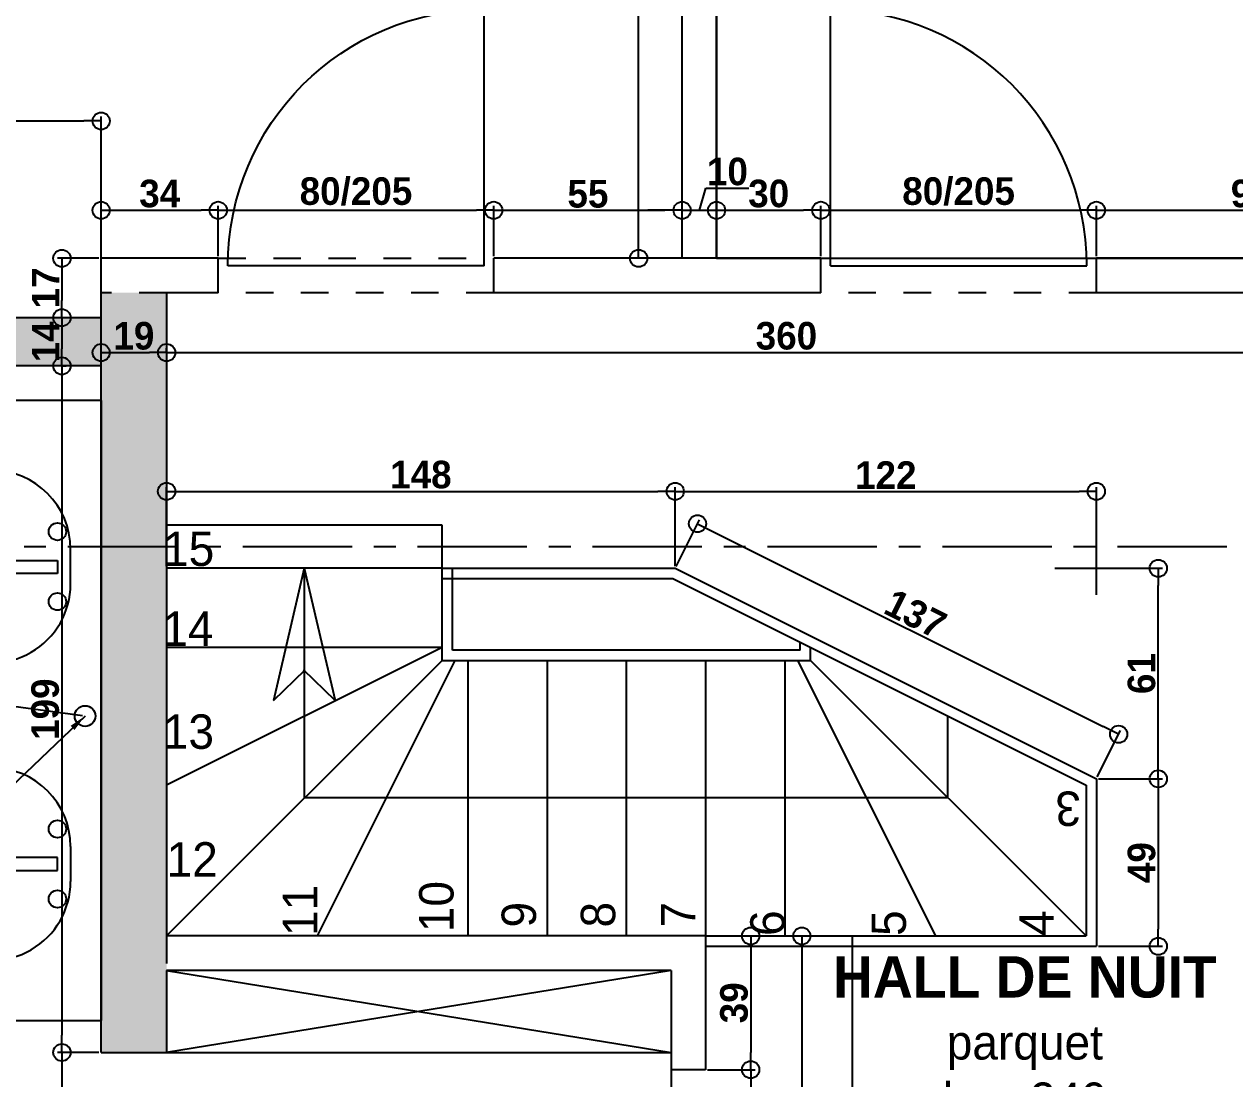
# Model space of a CAD drawing. Header units: millimetres. Extents: x -44462 to 306987, y -116160 to 12874.
# Drawn here: x -8121.4 to -7769.9, y -56274.6 to -55968.4 of the extents above; entities that cross this region are included whole.
import ezdxf

# ---------------------------------------------------------------- set-up
doc = ezdxf.new("R2010")
doc.units = ezdxf.units.MM
doc.header["$PDMODE"] = 35
doc.header["$PDSIZE"] = 10
doc.linetypes.add('AXES', pattern=[50.8, 31.75, -6.35, 6.35, -6.35])
doc.linetypes.add('TRAIT_4', pattern=[20, 10, -10])
for name, color, linetype in [('BLANC', 7, 'Continuous'), ('COTES', 1, 'Continuous'), ('COULEUR 8', 8, 'Continuous'), ('EGOUTTAGE', 6, 'Continuous'), ('EQUIP', 5, 'Continuous'), ('JAUNE', 2, 'Continuous'), ('MAGENTA', 6, 'Continuous'), ('ROUGE', 1, 'Continuous'), ('TEXTE', 1, 'Continuous')]:
    doc.layers.add(name, color=color, linetype=linetype)
doc.layers.add('SURFACE', color=5, linetype='Continuous', plot=False)
doc.styles.add('CENTURY GOTHIC', font='GOTHIC.TTF')
doc.styles.add('Century Gothic Gras', font='GOTHICB.TTF')
doc.dimstyles.new('1-50', dxfattribs={"dimtxt": 8, "dimasz": 5, "dimexe": 1.25, "dimexo": 0.625, "dimtad": 1, "dimdec": 0, "dimtxsty": 'Century Gothic Gras', "dimblk": 'ORIGIN', "dimcen": 5, "dimclrd": 8, "dimclre": 5, "dimclrt": 6, "dimadec": 0, "dimazin": 0, "dimtfac": 1, "dimtdec": 0, "dimtmove": 0, "dimatfit": 3, "dimfxl": 0, "dimarcsym": 0})

# ---------------------------------------------------------------- blocks, each defined once
blk = doc.blocks.new('_Origin')
at = {"color": 0, "linetype": 'Continuous', "lineweight": -2}
blk.add_line((0, 0), (-1, 0), dxfattribs=at)
blk.add_circle((0, 0), 0.5, dxfattribs=at)
blk = doc.blocks.new('*D293')
at = {"layer": 'COTES', "color": 5, "lineweight": -2}
for p, q in [((-8110.49, -56053.65), (-8111.74, -56053.65)), ((-8110.49, -56067.65), (-8109.24, -56067.65))]:
    blk.add_line(p, q, dxfattribs=at)
at = {"layer": 'COTES', "color": 8, "lineweight": -2}
blk.add_line((-8110.49, -56058.65), (-8110.49, -56062.65), dxfattribs=at)
at = {"layer": 'Defpoints', "color": 0}
for p in [(-8110.49, -56053.65), (-8110.49, -56067.65), (-8110.49, -56067.65)]:
    blk.add_point(p, dxfattribs=at)
at = {"layer": 'COTES', "color": 8, "lineweight": -2, "xscale": 5, "yscale": 5, "zscale": 5}
for p, rotation in [((-8110.49, -56053.65), 90), ((-8110.49, -56067.65), 270)]:
    blk.add_blockref('_Origin', p, dxfattribs=dict(at, rotation=rotation))
at = {"layer": 'COTES', "color": 6, "insert": (-8115.22, -56060.65), "char_height": 8, "attachment_point": 5, "rotation": 90, "style": 'Century Gothic Gras'}
blk.add_mtext('14', dxfattribs=at)
blk = doc.blocks.new('A$C1BC9630A')
at = {"color": 2}
blk.add_line((-3.5, 3.5), (-3.5, 96.5), dxfattribs=at)
at = {"color": 1}
blk.add_line((-3.5, 3.5), (-96.5, 3.5), dxfattribs=at)
at = {"color": 2}
blk.add_arc((-3.5, 3.5), 93, 90, 180, dxfattribs=at)
blk = doc.blocks.new('A$C0AA742EE')
at = {"layer": 'COULEUR 8'}
for p, q in [((0, 0), (-29.7, -128)), ((0, 0), (29.7, -128)), ((-29.7, -128), (0.8, -98.3)), ((29.7, -128), (-0.8, -98.3))]:
    blk.add_line(p, q, dxfattribs=at)
blk = doc.blocks.new('Lav2_1')
at = {"layer": 'EQUIP'}
for p, q in [((0, 0), (180, 0)), ((0, 0), (0, -60)), ((180, -60), (180, 0)), ((53.46, -8.89), (43.3, -8.89)), ((129.54, -8.89), (139.7, -8.89)), ((46.475, -12.7), (50.285, -12.7)), ((46.475, -33.02), (46.475, -12.7)), ((50.285, -12.7), (50.285, -33.02)), ((132.715, -12.7), (132.715, -33.02)), ((136.525, -12.7), (132.715, -12.7)), ((136.525, -33.02), (136.525, -12.7)), ((46.157, -25.4), (43.3, -25.4)), ((53.46, -25.4), (50.285, -25.4)), ((129.835, -25.4), (132.715, -25.4)), ((136.843, -25.4), (139.7, -25.4)), ((48.38, -33.02), (46.475, -33.02)), ((48.38, -33.02), (50.285, -33.02)), ((134.62, -33.02), (132.715, -33.02)), ((136.525, -33.02), (133.645, -33.02)), ((53.46, -50.8), (43.3, -50.8)), ((126.66, -50.8), (139.7, -50.8)), ((53.46, -54.61), (43.3, -54.61)), ((126.66, -54.61), (139.7, -54.61)), ((0, -60), (180, -60))]:
    blk.add_line(p, q, dxfattribs=at)
for centre in [(38.1, -12.7), (58.42, -12.7), (124.46, -12.7), (144.78, -12.7)]:
    blk.add_circle(centre, 2.54, dxfattribs=at)
for centre, radius, start, end in [((43.18, -31.75), 22.86, 90, 270), ((53.34, -31.75), 22.86, 270, 90), ((129.54, -31.75), 22.86, 90, 270), ((139.7, -31.75), 22.86, 270, 90), ((43.18, -38.1), 12.7, 90, 270), ((53.34, -38.1), 12.7, 270, 90), ((129.54, -38.1), 12.7, 90, 270), ((139.7, -38.1), 12.7, 270, 90), ((48.26, -30.48), 2.48, 140.19447, 219.80554), ((48.26, -30.48), 2.48, 320.19446, 39.80554), ((134.62, -30.48), 2.48, 140.19447, 219.80554), ((134.62, -30.48), 2.48, 320.19446, 39.80554)]:
    blk.add_arc(centre, radius, start, end, dxfattribs=at)
blk = doc.blocks.new('*D245')
at = {"layer": 'COTES', "color": 5, "lineweight": -2}
for p, q in [((-8300.09, -56026.53), (-8300.09, -55995.28)), ((-8099.09, -56026.53), (-8099.09, -55995.28))]:
    blk.add_line(p, q, dxfattribs=at)
at = {"layer": 'COTES', "color": 8, "lineweight": -2}
blk.add_line((-8295.09, -55996.53), (-8104.09, -55996.53), dxfattribs=at)
at = {"layer": 'Defpoints', "color": 0}
for p in [(-8099.09, -55996.53), (-8300.09, -56061.37), (-8099.09, -56072.65)]:
    blk.add_point(p, dxfattribs=at)
at = {"layer": 'COTES', "color": 8, "lineweight": -2, "xscale": 5, "yscale": 5, "zscale": 5, "rotation": 180}
blk.add_blockref('_Origin', (-8300.09, -55996.53), dxfattribs=at)
at = {"layer": 'COTES', "color": 8, "lineweight": -2, "xscale": 5, "yscale": 5, "zscale": 5}
blk.add_blockref('_Origin', (-8099.09, -55996.53), dxfattribs=at)
at = {"layer": 'COTES', "color": 6, "insert": (-8199.59, -55991.71), "char_height": 8, "attachment_point": 5, "style": 'Century Gothic Gras'}
blk.add_mtext('201', dxfattribs=at)
blk = doc.blocks.new('*D246')
at = {"layer": 'COTES', "color": 5, "lineweight": -2}
for p, q in [((-8099.09, -56063.78), (-8099.09, -56062.53)), ((-8080.09, -56062), (-8080.09, -56065.03))]:
    blk.add_line(p, q, dxfattribs=at)
at = {"layer": 'COTES', "color": 8, "lineweight": -2}
blk.add_line((-8094.09, -56063.78), (-8085.09, -56063.78), dxfattribs=at)
at = {"layer": 'Defpoints', "color": 0}
for p in [(-8080.09, -56061.37), (-8099.09, -56063.78), (-8080.09, -56063.78)]:
    blk.add_point(p, dxfattribs=at)
at = {"layer": 'COTES', "color": 8, "lineweight": -2, "xscale": 5, "yscale": 5, "zscale": 5, "rotation": 180}
blk.add_blockref('_Origin', (-8099.09, -56063.78), dxfattribs=at)
at = {"layer": 'COTES', "color": 8, "lineweight": -2, "xscale": 5, "yscale": 5, "zscale": 5}
blk.add_blockref('_Origin', (-8080.09, -56063.78), dxfattribs=at)
at = {"layer": 'COTES', "color": 6, "insert": (-8089.59, -56058.95), "char_height": 8, "attachment_point": 5, "style": 'Century Gothic Gras'}
blk.add_mtext('19', dxfattribs=at)
blk = doc.blocks.new('*D247')
at = {"layer": 'COTES', "color": 5, "lineweight": -2}
for p, q in [((-8080.09, -56063.78), (-8080.09, -56062.53)), ((-7720.11, -56063.78), (-7720.11, -56062.53))]:
    blk.add_line(p, q, dxfattribs=at)
at = {"layer": 'COTES', "color": 8, "lineweight": -2}
blk.add_line((-8075.09, -56063.78), (-7725.11, -56063.78), dxfattribs=at)
at = {"layer": 'Defpoints', "color": 0}
for p in [(-8080.09, -56063.78), (-7720.11, -56063.78), (-7720.11, -56063.78)]:
    blk.add_point(p, dxfattribs=at)
at = {"layer": 'COTES', "color": 8, "lineweight": -2, "xscale": 5, "yscale": 5, "zscale": 5, "rotation": 180}
blk.add_blockref('_Origin', (-8080.09, -56063.78), dxfattribs=at)
at = {"layer": 'COTES', "color": 8, "lineweight": -2, "xscale": 5, "yscale": 5, "zscale": 5}
blk.add_blockref('_Origin', (-7720.11, -56063.78), dxfattribs=at)
at = {"layer": 'COTES', "color": 6, "insert": (-7900.1, -56058.95), "char_height": 8, "attachment_point": 5, "style": 'Century Gothic Gras'}
blk.add_mtext('360', dxfattribs=at)
blk = doc.blocks.new('*D352')
at = {"layer": 'COTES', "color": 5, "lineweight": -2}
for p, q in [((-8099.72, -56036.4), (-8111.74, -56036.4)), ((-8099.72, -56053.65), (-8111.74, -56053.65))]:
    blk.add_line(p, q, dxfattribs=at)
at = {"layer": 'COTES', "color": 8, "lineweight": -2}
blk.add_line((-8110.49, -56041.4), (-8110.49, -56048.65), dxfattribs=at)
at = {"layer": 'Defpoints', "color": 0}
for p in [(-8099.09, -56036.4), (-8110.49, -56053.65), (-8099.09, -56053.65)]:
    blk.add_point(p, dxfattribs=at)
at = {"layer": 'COTES', "color": 8, "lineweight": -2, "xscale": 5, "yscale": 5, "zscale": 5}
for p, rotation in [((-8110.49, -56036.4), 90), ((-8110.49, -56053.65), 270)]:
    blk.add_blockref('_Origin', p, dxfattribs=dict(at, rotation=rotation))
at = {"layer": 'COTES', "color": 6, "insert": (-8115.22, -56045.02), "char_height": 8, "attachment_point": 5, "rotation": 90, "style": 'Century Gothic Gras'}
blk.add_mtext('17', dxfattribs=at)
blk = doc.blocks.new('*D353')
at = {"layer": 'COTES', "color": 5, "lineweight": -2}
for p, q in [((-8110.49, -56067.65), (-8109.24, -56067.65)), ((-8099.72, -56266.97), (-8111.74, -56266.97))]:
    blk.add_line(p, q, dxfattribs=at)
at = {"layer": 'COTES', "color": 8, "lineweight": -2}
blk.add_line((-8110.49, -56072.65), (-8110.49, -56261.97), dxfattribs=at)
at = {"layer": 'Defpoints', "color": 0}
for p in [(-8110.49, -56067.65), (-8110.49, -56266.97), (-8099.09, -56266.97)]:
    blk.add_point(p, dxfattribs=at)
at = {"layer": 'COTES', "color": 8, "lineweight": -2, "xscale": 5, "yscale": 5, "zscale": 5}
for p, rotation in [((-8110.49, -56067.65), 90), ((-8110.49, -56266.97), 270)]:
    blk.add_blockref('_Origin', p, dxfattribs=dict(at, rotation=rotation))
at = {"layer": 'COTES', "color": 6, "insert": (-8115.32, -56167.31), "char_height": 8, "attachment_point": 5, "rotation": 90, "style": 'Century Gothic Gras'}
blk.add_mtext('199', dxfattribs=at)
blk = doc.blocks.new('*D354')
at = {"layer": 'COTES', "color": 5, "lineweight": -2}
for p, q in [((-8099.72, -56266.97), (-8111.74, -56266.97)), ((-8090.72, -56355.19), (-8111.74, -56355.19))]:
    blk.add_line(p, q, dxfattribs=at)
at = {"layer": 'COTES', "color": 8, "lineweight": -2}
blk.add_line((-8110.49, -56271.97), (-8110.49, -56350.19), dxfattribs=at)
at = {"layer": 'Defpoints', "color": 0}
for p in [(-8099.09, -56266.97), (-8110.49, -56355.19), (-8090.09, -56355.19)]:
    blk.add_point(p, dxfattribs=at)
at = {"layer": 'COTES', "color": 8, "lineweight": -2, "xscale": 5, "yscale": 5, "zscale": 5}
for p, rotation in [((-8110.49, -56266.97), 90), ((-8110.49, -56355.19), 270)]:
    blk.add_blockref('_Origin', p, dxfattribs=dict(at, rotation=rotation))
at = {"layer": 'COTES', "color": 6, "insert": (-8115.32, -56311.08), "char_height": 8, "attachment_point": 5, "rotation": 90, "style": 'Century Gothic Gras'}
blk.add_mtext('88', dxfattribs=at)
blk = doc.blocks.new('*D359')
at = {"layer": 'COTES', "color": 5, "lineweight": -2}
for p, q in [((-7922.97, -56233.15), (-7909.21, -56233.15)), ((-7922.97, -56271.97), (-7909.21, -56271.97))]:
    blk.add_line(p, q, dxfattribs=at)
at = {"layer": 'COTES', "color": 8, "lineweight": -2}
blk.add_line((-7910.46, -56238.15), (-7910.46, -56266.97), dxfattribs=at)
at = {"layer": 'Defpoints', "color": 0}
for p in [(-7923.59, -56233.15), (-7923.59, -56271.97), (-7910.46, -56271.97)]:
    blk.add_point(p, dxfattribs=at)
at = {"layer": 'COTES', "color": 8, "lineweight": -2, "xscale": 5, "yscale": 5, "zscale": 5}
for p, rotation in [((-7910.46, -56233.15), 90), ((-7910.46, -56271.97), 270)]:
    blk.add_blockref('_Origin', p, dxfattribs=dict(at, rotation=rotation))
at = {"layer": 'COTES', "color": 6, "insert": (-7915.28, -56252.56), "char_height": 8, "attachment_point": 5, "rotation": 90, "style": 'Century Gothic Gras'}
blk.add_mtext('39', dxfattribs=at)
blk = doc.blocks.new('*D360')
at = {"layer": 'COTES', "color": 5, "lineweight": -2}
for p, q in [((-7922.97, -56271.97), (-7909.21, -56271.97)), ((-7922.97, -56351.97), (-7909.21, -56351.97))]:
    blk.add_line(p, q, dxfattribs=at)
at = {"layer": 'COTES', "color": 8, "lineweight": -2}
blk.add_line((-7910.46, -56276.97), (-7910.46, -56346.97), dxfattribs=at)
at = {"layer": 'Defpoints', "color": 0}
for p in [(-7923.59, -56271.97), (-7923.59, -56351.97), (-7910.46, -56351.97)]:
    blk.add_point(p, dxfattribs=at)
at = {"layer": 'COTES', "color": 8, "lineweight": -2, "xscale": 5, "yscale": 5, "zscale": 5}
for p, rotation in [((-7910.46, -56271.97), 90), ((-7910.46, -56351.97), 270)]:
    blk.add_blockref('_Origin', p, dxfattribs=dict(at, rotation=rotation))
at = {"layer": 'COTES', "color": 6, "insert": (-7915.28, -56311.97), "char_height": 8, "attachment_point": 5, "rotation": 90, "style": 'Century Gothic Gras'}
blk.add_mtext('80', dxfattribs=at)
blk = doc.blocks.new('*D310')
at = {"layer": 'COULEUR 8', "color": 5, "lineweight": -2}
for p, q in [((-7931, -55795.19), (-7944.26, -55795.19)), ((-7931, -56036.4), (-7944.26, -56036.4))]:
    blk.add_line(p, q, dxfattribs=at)
at = {"layer": 'COULEUR 8', "color": 8, "lineweight": -2}
blk.add_line((-7943.01, -56031.4), (-7943.01, -55800.19), dxfattribs=at)
at = {"layer": 'Defpoints', "color": 0}
for p in [(-7943.01, -55795.19), (-7930.38, -55795.19), (-7930.38, -56036.4)]:
    blk.add_point(p, dxfattribs=at)
at = {"layer": 'COULEUR 8', "color": 8, "lineweight": -2, "xscale": 5, "yscale": 5, "zscale": 5}
for p, rotation in [((-7943.01, -55795.19), 90), ((-7943.01, -56036.4), 270)]:
    blk.add_blockref('_Origin', p, dxfattribs=dict(at, rotation=rotation))
at = {"layer": 'COULEUR 8', "color": 6, "insert": (-7947.74, -55915.8), "char_height": 8, "attachment_point": 5, "rotation": 90, "style": 'Century Gothic Gras'}
blk.add_mtext('241', dxfattribs=at)
blk = doc.blocks.new('*D311')
at = {"layer": 'COULEUR 8', "color": 5, "lineweight": -2}
for p, q in [((-8099.09, -56052.46), (-8099.09, -56021.21)), ((-8065.09, -56035.77), (-8065.09, -56021.21))]:
    blk.add_line(p, q, dxfattribs=at)
at = {"layer": 'COULEUR 8', "color": 8, "lineweight": -2}
blk.add_line((-8094.09, -56022.46), (-8070.09, -56022.46), dxfattribs=at)
at = {"layer": 'Defpoints', "color": 0}
for p in [(-8065.09, -56022.46), (-8065.09, -56036.4), (-8099.09, -56072.65)]:
    blk.add_point(p, dxfattribs=at)
at = {"layer": 'COULEUR 8', "color": 8, "lineweight": -2, "xscale": 5, "yscale": 5, "zscale": 5, "rotation": 180}
blk.add_blockref('_Origin', (-8099.09, -56022.46), dxfattribs=at)
at = {"layer": 'COULEUR 8', "color": 8, "lineweight": -2, "xscale": 5, "yscale": 5, "zscale": 5}
blk.add_blockref('_Origin', (-8065.09, -56022.46), dxfattribs=at)
at = {"layer": 'COULEUR 8', "color": 6, "insert": (-8082.09, -56017.64), "char_height": 8, "attachment_point": 5, "style": 'Century Gothic Gras'}
blk.add_mtext('34', dxfattribs=at)
blk = doc.blocks.new('*D312')
at = {"layer": 'COULEUR 8', "color": 5, "lineweight": -2}
for p, q in [((-8065.09, -56035.77), (-8065.09, -56021.21)), ((-7985.09, -56035.77), (-7985.09, -56021.21))]:
    blk.add_line(p, q, dxfattribs=at)
at = {"layer": 'COULEUR 8', "color": 8, "lineweight": -2}
blk.add_line((-8060.09, -56022.46), (-7990.09, -56022.46), dxfattribs=at)
at = {"layer": 'Defpoints', "color": 0}
for p in [(-7985.09, -56022.46), (-8065.09, -56036.4), (-7985.09, -56036.4)]:
    blk.add_point(p, dxfattribs=at)
at = {"layer": 'COULEUR 8', "color": 8, "lineweight": -2, "xscale": 5, "yscale": 5, "zscale": 5, "rotation": 180}
blk.add_blockref('_Origin', (-8065.09, -56022.46), dxfattribs=at)
at = {"layer": 'COULEUR 8', "color": 8, "lineweight": -2, "xscale": 5, "yscale": 5, "zscale": 5}
blk.add_blockref('_Origin', (-7985.09, -56022.46), dxfattribs=at)
at = {"layer": 'COULEUR 8', "color": 6, "insert": (-8025.09, -56017.01), "char_height": 8, "attachment_point": 5, "style": 'Century Gothic Gras'}
blk.add_mtext('80/205', dxfattribs=at)
blk = doc.blocks.new('*D313')
at = {"layer": 'COULEUR 8', "color": 5, "lineweight": -2}
for p, q in [((-7985.09, -56035.77), (-7985.09, -56021.21)), ((-7930.38, -56035.77), (-7930.38, -56021.21))]:
    blk.add_line(p, q, dxfattribs=at)
at = {"layer": 'COULEUR 8', "color": 8, "lineweight": -2}
blk.add_line((-7980.09, -56022.46), (-7935.38, -56022.46), dxfattribs=at)
at = {"layer": 'Defpoints', "color": 0}
for p in [(-7930.38, -56022.46), (-7985.09, -56036.4), (-7930.38, -56036.4)]:
    blk.add_point(p, dxfattribs=at)
at = {"layer": 'COULEUR 8', "color": 8, "lineweight": -2, "xscale": 5, "yscale": 5, "zscale": 5, "rotation": 180}
blk.add_blockref('_Origin', (-7985.09, -56022.46), dxfattribs=at)
at = {"layer": 'COULEUR 8', "color": 8, "lineweight": -2, "xscale": 5, "yscale": 5, "zscale": 5}
blk.add_blockref('_Origin', (-7930.38, -56022.46), dxfattribs=at)
at = {"layer": 'COULEUR 8', "color": 6, "insert": (-7957.74, -56017.74), "char_height": 8, "attachment_point": 5, "style": 'Century Gothic Gras'}
blk.add_mtext('55', dxfattribs=at)
blk = doc.blocks.new('*D314')
at = {"layer": 'COULEUR 8', "color": 8, "lineweight": -2}
for p, q in [((-7925.38, -56022.46), (-7923.46, -56016.07)), ((-7923.46, -56016.07), (-7911, -56016.07)), ((-7935.38, -56022.46), (-7940.38, -56022.46)), ((-7930.38, -56022.46), (-7920.38, -56022.46)), ((-7930.38, -56022.46), (-7920.38, -56022.46)), ((-7915.38, -56022.46), (-7910.38, -56022.46))]:
    blk.add_line(p, q, dxfattribs=at)
at = {"layer": 'COULEUR 8', "color": 5, "lineweight": -2}
for p, q in [((-7930.38, -56035.77), (-7930.38, -56021.21)), ((-7920.38, -56035.77), (-7920.38, -56021.21))]:
    blk.add_line(p, q, dxfattribs=at)
at = {"layer": 'Defpoints', "color": 0}
for p in [(-7920.38, -56022.46), (-7930.38, -56036.4), (-7920.38, -56036.4)]:
    blk.add_point(p, dxfattribs=at)
at = {"layer": 'COULEUR 8', "color": 8, "lineweight": -2, "xscale": 5, "yscale": 5, "zscale": 5}
blk.add_blockref('_Origin', (-7930.38, -56022.46), dxfattribs=at)
at = {"layer": 'COULEUR 8', "color": 8, "lineweight": -2, "xscale": 5, "yscale": 5, "zscale": 5, "rotation": 180}
blk.add_blockref('_Origin', (-7920.38, -56022.46), dxfattribs=at)
at = {"layer": 'COULEUR 8', "color": 6, "insert": (-7917.23, -56011.25), "char_height": 8, "attachment_point": 5, "style": 'Century Gothic Gras'}
blk.add_mtext('10', dxfattribs=at)
blk = doc.blocks.new('*D315')
at = {"layer": 'COULEUR 8', "color": 5, "lineweight": -2}
for p, q in [((-7920.38, -56035.77), (-7920.38, -56021.21)), ((-7890.09, -56035.77), (-7890.09, -56021.21))]:
    blk.add_line(p, q, dxfattribs=at)
at = {"layer": 'COULEUR 8', "color": 8, "lineweight": -2}
blk.add_line((-7915.38, -56022.46), (-7895.09, -56022.46), dxfattribs=at)
at = {"layer": 'Defpoints', "color": 0}
for p in [(-7890.09, -56022.46), (-7920.38, -56036.4), (-7890.09, -56036.4)]:
    blk.add_point(p, dxfattribs=at)
at = {"layer": 'COULEUR 8', "color": 8, "lineweight": -2, "xscale": 5, "yscale": 5, "zscale": 5, "rotation": 180}
blk.add_blockref('_Origin', (-7920.38, -56022.46), dxfattribs=at)
at = {"layer": 'COULEUR 8', "color": 8, "lineweight": -2, "xscale": 5, "yscale": 5, "zscale": 5}
blk.add_blockref('_Origin', (-7890.09, -56022.46), dxfattribs=at)
at = {"layer": 'COULEUR 8', "color": 6, "insert": (-7905.24, -56017.64), "char_height": 8, "attachment_point": 5, "style": 'Century Gothic Gras'}
blk.add_mtext('30', dxfattribs=at)
blk = doc.blocks.new('*D316')
at = {"layer": 'COULEUR 8', "color": 5, "lineweight": -2}
for p, q in [((-7890.09, -56035.77), (-7890.09, -56021.21)), ((-7810.09, -56035.77), (-7810.09, -56021.21))]:
    blk.add_line(p, q, dxfattribs=at)
at = {"layer": 'COULEUR 8', "color": 8, "lineweight": -2}
blk.add_line((-7885.09, -56022.46), (-7815.09, -56022.46), dxfattribs=at)
at = {"layer": 'Defpoints', "color": 0}
for p in [(-7810.09, -56022.46), (-7890.09, -56036.4), (-7810.09, -56036.4)]:
    blk.add_point(p, dxfattribs=at)
at = {"layer": 'COULEUR 8', "color": 8, "lineweight": -2, "xscale": 5, "yscale": 5, "zscale": 5, "rotation": 180}
blk.add_blockref('_Origin', (-7890.09, -56022.46), dxfattribs=at)
at = {"layer": 'COULEUR 8', "color": 8, "lineweight": -2, "xscale": 5, "yscale": 5, "zscale": 5}
blk.add_blockref('_Origin', (-7810.09, -56022.46), dxfattribs=at)
at = {"layer": 'COULEUR 8', "color": 6, "insert": (-7850.09, -56017.01), "char_height": 8, "attachment_point": 5, "style": 'Century Gothic Gras'}
blk.add_mtext('80/205', dxfattribs=at)
blk = doc.blocks.new('*D317')
at = {"layer": 'COULEUR 8', "color": 5, "lineweight": -2}
for p, q in [((-7810.09, -56035.77), (-7810.09, -56021.21)), ((-7720.11, -56035.77), (-7720.11, -56021.21))]:
    blk.add_line(p, q, dxfattribs=at)
at = {"layer": 'COULEUR 8', "color": 8, "lineweight": -2}
blk.add_line((-7805.09, -56022.46), (-7725.11, -56022.46), dxfattribs=at)
at = {"layer": 'Defpoints', "color": 0}
for p in [(-7720.11, -56022.46), (-7810.09, -56036.4), (-7720.11, -56036.4)]:
    blk.add_point(p, dxfattribs=at)
at = {"layer": 'COULEUR 8', "color": 8, "lineweight": -2, "xscale": 5, "yscale": 5, "zscale": 5, "rotation": 180}
blk.add_blockref('_Origin', (-7810.09, -56022.46), dxfattribs=at)
at = {"layer": 'COULEUR 8', "color": 8, "lineweight": -2, "xscale": 5, "yscale": 5, "zscale": 5}
blk.add_blockref('_Origin', (-7720.11, -56022.46), dxfattribs=at)
at = {"layer": 'COULEUR 8', "color": 6, "insert": (-7765.1, -56017.64), "char_height": 8, "attachment_point": 5, "style": 'Century Gothic Gras'}
blk.add_mtext('90', dxfattribs=at)
blk = doc.blocks.new('*D322')
at = {"layer": 'COULEUR 8', "color": 5, "lineweight": -2}
for p, q in [((-8080.09, -56125.77), (-8080.09, -56102.82)), ((-7932.39, -56125.77), (-7932.39, -56102.82))]:
    blk.add_line(p, q, dxfattribs=at)
at = {"layer": 'COULEUR 8', "color": 8, "lineweight": -2}
blk.add_line((-8075.09, -56104.07), (-7937.39, -56104.07), dxfattribs=at)
at = {"layer": 'Defpoints', "color": 0}
for p in [(-7932.39, -56104.07), (-8080.09, -56126.4), (-7932.39, -56126.4)]:
    blk.add_point(p, dxfattribs=at)
at = {"layer": 'COULEUR 8', "color": 8, "lineweight": -2, "xscale": 5, "yscale": 5, "zscale": 5, "rotation": 180}
blk.add_blockref('_Origin', (-8080.09, -56104.07), dxfattribs=at)
at = {"layer": 'COULEUR 8', "color": 8, "lineweight": -2, "xscale": 5, "yscale": 5, "zscale": 5}
blk.add_blockref('_Origin', (-7932.39, -56104.07), dxfattribs=at)
at = {"layer": 'COULEUR 8', "color": 6, "insert": (-8006.24, -56099.24), "char_height": 8, "attachment_point": 5, "style": 'Century Gothic Gras'}
blk.add_mtext('148', dxfattribs=at)
blk = doc.blocks.new('*D323')
at = {"layer": 'COULEUR 8', "color": 5, "lineweight": -2}
for p, q in [((-7932.39, -56125.77), (-7932.39, -56102.82)), ((-7810.09, -56134.07), (-7810.09, -56102.82))]:
    blk.add_line(p, q, dxfattribs=at)
at = {"layer": 'COULEUR 8', "color": 8, "lineweight": -2}
blk.add_line((-7927.39, -56104.07), (-7815.09, -56104.07), dxfattribs=at)
at = {"layer": 'Defpoints', "color": 0}
for p in [(-7810.09, -56104.07), (-7932.39, -56126.4), (-7810.09, -56187.54)]:
    blk.add_point(p, dxfattribs=at)
at = {"layer": 'COULEUR 8', "color": 8, "lineweight": -2, "xscale": 5, "yscale": 5, "zscale": 5, "rotation": 180}
blk.add_blockref('_Origin', (-7932.39, -56104.07), dxfattribs=at)
at = {"layer": 'COULEUR 8', "color": 8, "lineweight": -2, "xscale": 5, "yscale": 5, "zscale": 5}
blk.add_blockref('_Origin', (-7810.09, -56104.07), dxfattribs=at)
at = {"layer": 'COULEUR 8', "color": 6, "insert": (-7871.24, -56099.34), "char_height": 8, "attachment_point": 5, "style": 'Century Gothic Gras'}
blk.add_mtext('122', dxfattribs=at)
blk = doc.blocks.new('*D227')
at = {"layer": 'COULEUR 8', "color": 5, "lineweight": -2}
for p, q in [((-7822.11, -56126.4), (-7790.86, -56126.4)), ((-7809.47, -56187.54), (-7790.86, -56187.54))]:
    blk.add_line(p, q, dxfattribs=at)
at = {"layer": 'COULEUR 8', "color": 8, "lineweight": -2}
blk.add_line((-7792.11, -56182.54), (-7792.11, -56131.4), dxfattribs=at)
at = {"layer": 'Defpoints', "color": 0}
for p in [(-7932.39, -56126.4), (-7792.11, -56126.4), (-7810.09, -56187.54)]:
    blk.add_point(p, dxfattribs=at)
at = {"layer": 'COULEUR 8', "color": 8, "lineweight": -2, "xscale": 5, "yscale": 5, "zscale": 5}
for p, rotation in [((-7792.11, -56126.4), 90), ((-7792.11, -56187.54), 270)]:
    blk.add_blockref('_Origin', p, dxfattribs=dict(at, rotation=rotation))
at = {"layer": 'COULEUR 8', "color": 6, "insert": (-7796.94, -56156.97), "char_height": 8, "attachment_point": 5, "rotation": 90, "style": 'Century Gothic Gras'}
blk.add_mtext('61', dxfattribs=at)
blk = doc.blocks.new('*D324')
at = {"layer": 'COULEUR 8', "color": 5, "lineweight": -2}
for p, q in [((-7809.47, -56187.54), (-7790.86, -56187.54)), ((-7809.47, -56236.15), (-7790.86, -56236.15))]:
    blk.add_line(p, q, dxfattribs=at)
at = {"layer": 'COULEUR 8', "color": 8, "lineweight": -2}
blk.add_line((-7792.11, -56192.54), (-7792.11, -56231.15), dxfattribs=at)
at = {"layer": 'Defpoints', "color": 0}
for p in [(-7810.09, -56187.54), (-7810.09, -56236.15), (-7792.11, -56236.15)]:
    blk.add_point(p, dxfattribs=at)
at = {"layer": 'COULEUR 8', "color": 8, "lineweight": -2, "xscale": 5, "yscale": 5, "zscale": 5}
for p, rotation in [((-7792.11, -56187.54), 90), ((-7792.11, -56236.15), 270)]:
    blk.add_blockref('_Origin', p, dxfattribs=dict(at, rotation=rotation))
at = {"layer": 'COULEUR 8', "color": 6, "insert": (-7796.94, -56211.85), "char_height": 8, "attachment_point": 5, "rotation": 90, "style": 'Century Gothic Gras'}
blk.add_mtext('49', dxfattribs=at)
blk = doc.blocks.new('*D228')
at = {"layer": 'COULEUR 8', "color": 5, "lineweight": -2}
for p, q in [((-7922.97, -56233.15), (-7894.36, -56233.15)), ((-7922.97, -56445.19), (-7894.36, -56445.19))]:
    blk.add_line(p, q, dxfattribs=at)
at = {"layer": 'COULEUR 8', "color": 8, "lineweight": -2}
blk.add_line((-7895.61, -56238.15), (-7895.61, -56440.19), dxfattribs=at)
at = {"layer": 'Defpoints', "color": 0}
for p in [(-7923.59, -56233.15), (-7923.59, -56445.19), (-7895.61, -56445.19)]:
    blk.add_point(p, dxfattribs=at)
at = {"layer": 'COULEUR 8', "color": 8, "lineweight": -2, "xscale": 5, "yscale": 5, "zscale": 5}
for p, rotation in [((-7895.61, -56233.15), 90), ((-7895.61, -56445.19), 270)]:
    blk.add_blockref('_Origin', p, dxfattribs=dict(at, rotation=rotation))
at = {"layer": 'COULEUR 8', "color": 6, "insert": (-7900.33, -56339.17), "char_height": 8, "attachment_point": 5, "rotation": 90, "style": 'Century Gothic Gras'}
blk.add_mtext('212', dxfattribs=at)
blk = doc.blocks.new('*D221')
at = {"layer": 'COULEUR 8', "color": 5, "lineweight": -2}
for p, q in [((-7932.11, -56125.84), (-7925.35, -56112.33)), ((-7809.82, -56186.99), (-7803.06, -56173.47))]:
    blk.add_line(p, q, dxfattribs=at)
at = {"layer": 'COULEUR 8', "color": 8, "lineweight": -2}
blk.add_line((-7921.44, -56115.68), (-7808.09, -56172.36), dxfattribs=at)
at = {"layer": 'Defpoints', "color": 0}
for p in [(-7932.39, -56126.4), (-7803.62, -56174.59), (-7810.09, -56187.54)]:
    blk.add_point(p, dxfattribs=at)
at = {"layer": 'COULEUR 8', "color": 8, "lineweight": -2, "xscale": 5, "yscale": 5, "zscale": 5}
for p, rotation in [((-7925.91, -56113.45), 153.4349488229195), ((-7803.62, -56174.59), 333.4349488229194)]:
    blk.add_blockref('_Origin', p, dxfattribs=dict(at, rotation=rotation))
at = {"layer": 'COULEUR 8', "color": 6, "insert": (-7862.61, -56139.7), "char_height": 8, "attachment_point": 5, "rotation": 333.4349, "style": 'Century Gothic Gras'}
blk.add_mtext('137', dxfattribs=at)

msp = doc.modelspace()

# ---------------------------------------------------------------- hatches: boundary and pattern name
at = {"layer": 'ROUGE'}
h = msp.add_hatch(color=253, dxfattribs=at)
h.paths.add_polyline_path([(-8080.09, -56120.19), (-8099.09, -56120.19), (-8099.09, -56266.97), (-8080.09, -56266.97), (-8080.09, -56243.15), (-8080.09, -56233.15)])
h.paths.add_polyline_path([(-8080.09, -56046.4), (-8099.09, -56046.4), (-8099.09, -56120.19), (-8080.09, -56120.19)])
h.paths.add_polyline_path([(-8097.08, -56052.75), (-8082.11, -56052.75), (-8082.11, -56065.15), (-8097.08, -56065.15)], flags=24)
h = msp.add_hatch(color=253, dxfattribs=at)
h.paths.add_polyline_path([(-8099.09, -56067.65), (-8099.09, -56053.65), (-8300.09, -56053.65), (-8300.09, -56067.65)])
h.paths.add_polyline_path([(-8121.32, -56068.25), (-8121.32, -56053.04), (-8109.12, -56053.04), (-8109.12, -56068.25)], flags=9)
h.paths.add_polyline_path([(-8303.64, -56074.59), (-8303.64, -56059.37), (-8291.24, -56059.37), (-8291.24, -56074.59)], flags=9)

# ---------------------------------------------------------------- linework, layer by layer
at = {"layer": 'BLANC'}
for p, q in [((-7930.38, -56036.4), (-7930.38, -55795.19)), ((-7920.38, -56036.4), (-7920.38, -55795.19)), ((-8099.09, -56266.97), (-8099.09, -56036.4)), ((-8065.09, -56036.4), (-8099.09, -56036.4)), ((-8065.09, -56046.4), (-8065.09, -56036.4)), ((-7890.09, -56036.4), (-7985.09, -56036.4)), ((-7985.09, -56046.4), (-7985.09, -56036.4)), ((-7890.09, -56046.4), (-7890.09, -56036.4)), ((-7810.09, -56046.4), (-7810.09, -56036.4)), ((-7720.11, -56036.4), (-7810.09, -56036.4)), ((-8065.09, -56046.4), (-8080.09, -56046.4)), ((-8080.09, -56046.4), (-8080.09, -56233.15)), ((-7890.09, -56046.4), (-7985.09, -56046.4)), ((-7720.11, -56046.4), (-7810.09, -56046.4)), ((-8099.09, -56053.65), (-8300.09, -56053.65)), ((-8099.09, -56067.65), (-8300.09, -56067.65)), ((-7923.59, -56233.15), (-8080.09, -56233.15)), ((-7923.59, -56233.15), (-7923.59, -56271.97)), ((-7933.59, -56243.15), (-8080.09, -56243.15)), ((-8080.09, -56243.15), (-8080.09, -56266.97)), ((-7933.59, -56243.15), (-7933.59, -56271.97)), ((-8099.09, -56266.97), (-8080.09, -56266.97)), ((-7923.59, -56271.97), (-7933.59, -56271.97))]:
    msp.add_line(p, q, dxfattribs=at)
at = {"layer": 'COULEUR 8', "linetype": 'TRAIT_4', "ltscale": 0.8}
for p, q in [((-8065.09, -56036.4), (-7985.09, -56036.4)), ((-7890.09, -56036.4), (-7810.09, -56036.4)), ((-8080.09, -56046.4), (-8099.09, -56046.4)), ((-7985.09, -56046.4), (-8065.09, -56046.4)), ((-7810.09, -56046.4), (-7890.09, -56046.4)), ((-8080.09, -56233.15), (-8080.09, -56243.15)), ((-7933.59, -56271.97), (-7933.59, -56351.97)), ((-7923.59, -56351.97), (-7923.59, -56271.97))]:
    msp.add_line(p, q, dxfattribs=at)
at = {"layer": 'COULEUR 8'}
for p, q in [((-8040.09, -56126.4), (-8040.09, -56192.96)), ((-8304.09, -56142.65), (-8104.49, -56169.1)), ((-7853.28, -56169.3), (-7853.28, -56192.96)), ((-8040.09, -56192.96), (-7853.28, -56192.96)), ((-7881, -56233.15), (-7881, -56445.19))]:
    msp.add_line(p, q, dxfattribs=at)
at = {"layer": 'EGOUTTAGE'}
msp.add_circle((-8103.77, -56169.29), 3, dxfattribs=at)
at = {"layer": 'JAUNE'}
for p, q in [((-8000.09, -56113.9), (-8080.09, -56113.9)), ((-8000.09, -56153.15), (-8000.09, -56113.9)), ((-8000.09, -56126.4), (-8080.09, -56126.4)), ((-7997.09, -56150.15), (-7997.09, -56126.4)), ((-7896.09, -56150.15), (-7896.09, -56147.9)), ((-8000.09, -56149.4), (-8080.09, -56189.4)), ((-8000.09, -56149.4), (-8080.09, -56149.4)), ((-7896.09, -56150.15), (-7997.09, -56150.15)), ((-7893.09, -56153.15), (-7893.09, -56149.4)), ((-8000.09, -56153.15), (-8080.09, -56233.15)), ((-7996.34, -56153.15), (-8036.34, -56233.15)), ((-8000.09, -56153.15), (-7893.09, -56153.15)), ((-7992.59, -56153.15), (-7992.59, -56233.15)), ((-7969.59, -56153.15), (-7969.59, -56233.15)), ((-7946.59, -56153.15), (-7946.59, -56233.15)), ((-7923.59, -56153.15), (-7923.59, -56233.15)), ((-7900.59, -56153.15), (-7900.59, -56233.15)), ((-7896.84, -56153.15), (-7856.84, -56233.15)), ((-7893.09, -56153.15), (-7813.09, -56233.15)), ((-8080.09, -56243.15), (-7933.59, -56266.97)), ((-7933.59, -56243.15), (-8080.09, -56266.97)), ((-8080.09, -56266.97), (-7933.59, -56266.97))]:
    msp.add_line(p, q, dxfattribs=at)
at = {"layer": 'MAGENTA', "linetype": 'AXES'}
msp.add_line((-7264.24, -56120.19), (-8315.95, -56120.19), dxfattribs=at)
at = {"layer": 'ROUGE'}
for p, q in [((-8000.09, -56126.4), (-7932.39, -56126.4)), ((-7932.39, -56126.4), (-7810.09, -56187.54)), ((-8000.09, -56129.4), (-7933.09, -56129.4)), ((-7933.09, -56129.4), (-7813.09, -56189.4)), ((-7810.09, -56187.54), (-7810.09, -56236.15)), ((-7813.09, -56189.4), (-7813.09, -56233.15)), ((-7923.59, -56233.15), (-7813.09, -56233.15)), ((-7923.59, -56236.15), (-7810.09, -56236.15))]:
    msp.add_line(p, q, dxfattribs=at)
at = {"layer": 'SURFACE'}
msp.add_lwpolyline([(-7720.11, -55795.19), (-7920.38, -55795.19), (-7920.38, -56036.4), (-7720.11, -56036.4)], close=True, dxfattribs=at)

# ---------------------------------------------------------------- block references
at = {"yscale": 0.8000000000010914}
for p, xscale, rotation in [((-7985.09, -56041.4), -0.8000000000010914, 90), ((-7890.09, -56041.4), 0.8000000000010914, 270)]:
    msp.add_blockref('A$C1BC9630A', p, dxfattribs=dict(at, xscale=xscale, rotation=rotation))
at = {"xscale": 0.3000000000029104, "yscale": 0.3000000000029104, "zscale": 0.3}
msp.add_blockref('A$C0AA742EE', (-8040.09, -56126.4), dxfattribs=at)
at = {"layer": 'EQUIP', "rotation": 270}
msp.add_blockref('Lav2_1', (-8099.09, -56077.65), dxfattribs=at)

# ---------------------------------------------------------------- texts
at = {"layer": 'ROUGE', "style": 'CENTURY GOTHIC'}
for s, p in [('15', (-8081.12, -56125.73)), ('14', (-8081.36, -56148.94)), ('13', (-8081.19, -56178.82)), ('12', (-8080.09, -56215.92))]:
    msp.add_text(s, height=10, dxfattribs=at).set_placement(p)
for s, rotation, p in [('3', 180, (-7814.55, -56191.21)), ('11', 90, (-8036.34, -56233.15)), ('10', 90, (-7996.76, -56232.07)), ('9', 90, (-7972.81, -56230.7)), ('8', 90, (-7949.81, -56230.7)), ('7', 90, (-7926.56, -56230.7)), ('6', 90, (-7900.59, -56233.15)), ('5', 90, (-7865.38, -56233.15)), ('4', 90, (-7822.5, -56233.15))]:
    msp.add_text(s, height=10, rotation=rotation, dxfattribs=at).set_placement(p)
at = {"layer": 'TEXTE', "color": 6, "insert": (-7830.86, -56270.77), "char_height": 10, "width": 171.1174, "attachment_point": 5, "style": 'CENTURY GOTHIC'}
msp.add_mtext('{\\fCentury Gothic|b1|i0|c0|p34;\\H1.2x;\\C3;HALL DE NUIT\\P\\fCentury Gothic|b0|i0|c0|p34;\\H0.8333x;\\C8;parquet\\Phsp 240\\Psurf.: 8.85m²}', dxfattribs=at)

# ---------------------------------------------------------------- dimensions: what is measured, and where the dimension line sits
at = {"layer": 'COTES'}
dim = msp.add_linear_dim(base=(-8099.09, -55996.53), p1=(-8300.09, -56061.37), p2=(-8099.09, -56072.65), dimstyle='1-50', dxfattribs=at)
dim.commit()
dim.dimension.update_dxf_attribs({"geometry": '*D245', "text_midpoint": (-8199.59, -55991.71)})
for base, p1, p2, picture, middle in [((-8110.49, -56053.65), (-8099.09, -56036.4), (-8099.09, -56053.65), '*D352', (-8115.22, -56045.02)), ((-7910.46, -56271.97), (-7923.59, -56233.15), (-7923.59, -56271.97), '*D359', (-7915.28, -56252.56))]:
    dim = msp.add_linear_dim(base=base, p1=p1, p2=p2, angle=90, dimstyle='1-50', dxfattribs=at)
    dim.commit()
    dim.dimension.update_dxf_attribs({"geometry": picture, "text_midpoint": middle})
dim = msp.add_linear_dim(base=(-8110.49, -56067.65), p1=(-8110.49, -56053.65), p2=(-8110.49, -56067.65), angle=90, dimstyle='1-50', override={"dimtmove": 1}, dxfattribs=at)
dim.commit()
dim.dimension.update_dxf_attribs({"geometry": '*D293', "text_midpoint": (-8110.49, -56060.65), "dimtype": 160})
for base, p1, p2, picture, middle in [((-8080.09, -56063.78), (-8099.09, -56063.78), (-8080.09, -56061.37), '*D246', (-8089.59, -56058.95)), ((-7720.11, -56063.78), (-8080.09, -56063.78), (-7720.11, -56063.78), '*D247', (-7900.1, -56058.95))]:
    dim = msp.add_linear_dim(base=base, p1=p1, p2=p2, dimstyle='1-50', override={"dimtmove": 1}, dxfattribs=at)
    dim.commit()
    dim.dimension.update_dxf_attribs({"geometry": picture, "text_midpoint": middle})
for base, p1, p2, picture, middle in [((-8110.49, -56266.97), (-8110.49, -56067.65), (-8099.09, -56266.97), '*D353', (-8115.32, -56167.31)), ((-8110.49, -56355.19), (-8099.09, -56266.97), (-8090.09, -56355.19), '*D354', (-8115.32, -56311.08)), ((-7910.46, -56351.97), (-7923.59, -56271.97), (-7923.59, -56351.97), '*D360', (-7915.28, -56311.97))]:
    dim = msp.add_linear_dim(base=base, p1=p1, p2=p2, angle=90, dimstyle='1-50', override={"dimtmove": 1}, dxfattribs=at)
    dim.commit()
    dim.dimension.update_dxf_attribs({"geometry": picture, "text_midpoint": middle})
at = {"layer": 'COULEUR 8'}
for base, p1, p2, picture, middle in [((-7943.01, -55795.19), (-7930.38, -56036.4), (-7930.38, -55795.19), '*D310', (-7947.74, -55915.8)), ((-7792.11, -56126.4), (-7810.09, -56187.54), (-7932.39, -56126.4), '*D227', (-7796.94, -56156.97)), ((-7895.61, -56445.19), (-7923.59, -56233.15), (-7923.59, -56445.19), '*D228', (-7900.33, -56339.17))]:
    dim = msp.add_linear_dim(base=base, p1=p1, p2=p2, angle=90, dimstyle='1-50', dxfattribs=at)
    dim.commit()
    dim.dimension.update_dxf_attribs({"geometry": picture, "text_midpoint": middle})
for base, p1, p2, picture, middle in [((-7920.38, -56022.46), (-7930.38, -56036.4), (-7920.38, -56036.4), '*D314', (-7922.83, -56011.25)), ((-8065.09, -56022.46), (-8099.09, -56072.65), (-8065.09, -56036.4), '*D311', (-8082.09, -56017.64)), ((-7930.38, -56022.46), (-7985.09, -56036.4), (-7930.38, -56036.4), '*D313', (-7957.74, -56017.74)), ((-7890.09, -56022.46), (-7920.38, -56036.4), (-7890.09, -56036.4), '*D315', (-7905.24, -56017.64)), ((-7720.11, -56022.46), (-7810.09, -56036.4), (-7720.11, -56036.4), '*D317', (-7765.1, -56017.64)), ((-7810.09, -56104.07), (-7932.39, -56126.4), (-7810.09, -56187.54), '*D323', (-7871.24, -56099.34))]:
    dim = msp.add_linear_dim(base=base, p1=p1, p2=p2, dimstyle='1-50', override={"dimtmove": 1}, dxfattribs=at)
    dim.commit()
    dim.dimension.update_dxf_attribs({"geometry": picture, "text_midpoint": middle})
for base, p1, p2, picture, middle in [((-7985.09, -56022.46), (-8065.09, -56036.4), (-7985.09, -56036.4), '*D312', (-8025.09, -56017.01)), ((-7810.09, -56022.46), (-7890.09, -56036.4), (-7810.09, -56036.4), '*D316', (-7850.09, -56017.01))]:
    dim = msp.add_linear_dim(base=base, p1=p1, p2=p2, text='<>/205', dimstyle='1-50', override={"dimtmove": 1}, dxfattribs=at)
    dim.commit()
    dim.dimension.update_dxf_attribs({"geometry": picture, "text_midpoint": middle})
dim = msp.add_linear_dim(base=(-7932.39, -56104.07), p1=(-8080.09, -56126.4), p2=(-7932.39, -56126.4), dimstyle='1-50', dxfattribs=at)
dim.commit()
dim.dimension.update_dxf_attribs({"geometry": '*D322', "text_midpoint": (-8006.24, -56099.24)})
dim = msp.add_aligned_dim(p1=(-7932.39, -56126.4), p2=(-7810.09, -56187.54), distance=14.48, dimstyle='1-50', dxfattribs=at)
dim.commit()
dim.dimension.update_dxf_attribs({"geometry": '*D221', "text_midpoint": (-7862.61, -56139.7)})
dim = msp.add_linear_dim(base=(-7792.11, -56236.15), p1=(-7810.09, -56187.54), p2=(-7810.09, -56236.15), angle=90, dimstyle='1-50', override={"dimtmove": 1}, dxfattribs=at)
dim.commit()
dim.dimension.update_dxf_attribs({"geometry": '*D324', "text_midpoint": (-7796.94, -56211.85)})

# ---------------------------------------------------------------- leaders
at = {"layer": 'BLANC'}
msp.add_leader([(-8103.77, -56169.29), (-8156.04, -56219.2), (-8243.83, -56219.2)], dimstyle='1-50', override={"dimgap": 0.625, "dimtad": 0}, dxfattribs=at)

doc.saveas('drawing.dxf')
